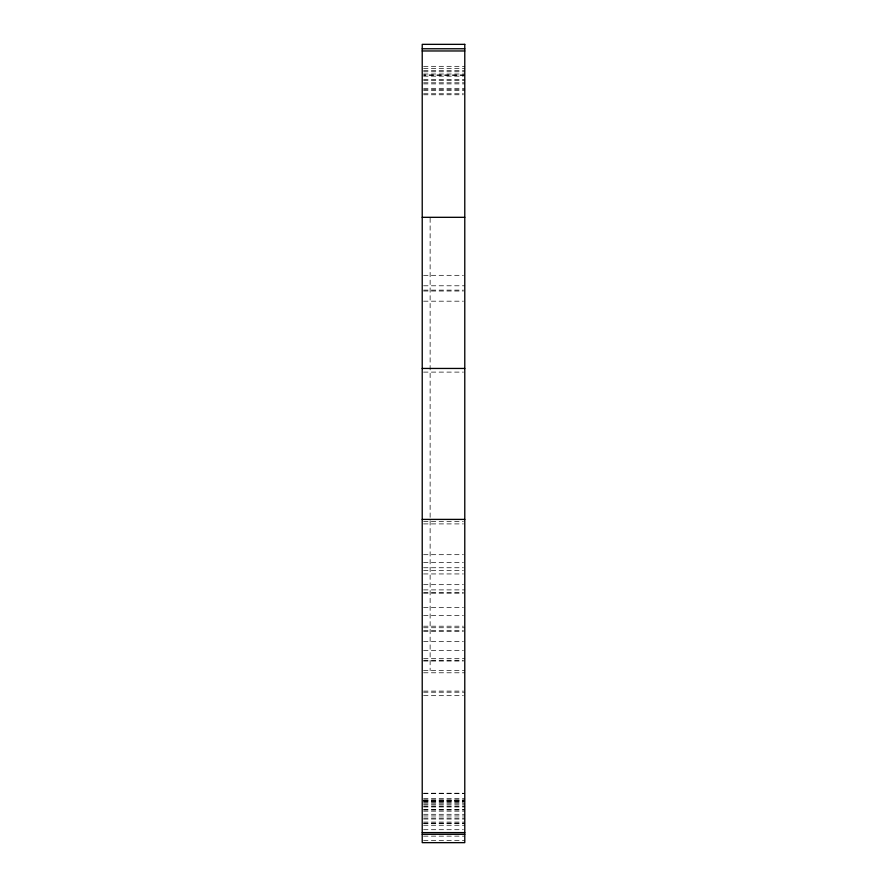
<?xml version="1.0" encoding="UTF-8"?>
<svg xmlns="http://www.w3.org/2000/svg" width="887" height="887" viewBox="0 0 887 887"><rect width="100%" height="100%" fill="white"/><g stroke="black" fill="none" stroke-linecap="round" stroke-linejoin="round"><path stroke-width="0.67" stroke-dasharray="4.43 3.33" d="M423.598 66.325L464.777 66.325M423.598 68.532L464.777 68.532M423.598 70.694L464.777 70.694M423.598 71.769L464.777 71.769M423.598 74.009L464.777 74.009M423.598 76.149L463.402 76.149M423.598 79.475L464.777 79.531M423.598 80.584L464.777 80.54M423.598 82.813L464.777 82.813M423.598 83.888L464.777 83.888M423.598 88.323L464.777 88.323M423.598 89.41L464.777 89.399M423.598 90.507L464.777 90.507M423.598 93.767L463.402 93.767M423.598 94.787L463.402 94.765M423.598 275.325L463.402 275.325M423.598 285.791L464.777 285.791M423.598 290.127L463.402 290.127M423.598 291.014L463.402 291.014M423.598 301.181L463.402 301.181M423.598 372.108L463.402 372.108M423.598 521.412L463.402 521.412M423.598 523.907L463.402 523.907M423.598 554.697L463.402 554.685M423.598 562.524L463.402 562.524M423.598 567.747L463.402 567.747M423.598 570.352L463.402 570.352M423.598 573.944L463.402 573.944M423.598 584.677L463.402 584.677M423.598 589.899L464.777 589.899M423.598 592.516L463.402 592.516M423.598 593.203L463.402 593.203M423.598 607.506L463.402 607.506M423.598 615.356L463.402 615.356M423.598 626.2L463.402 626.2M423.598 627.741L464.777 627.741M423.598 630.358L463.402 630.358M423.598 631.666L463.402 631.666M423.598 641.578L463.402 641.578M423.598 650.581L463.402 650.581M423.598 658.42L464.777 658.42M423.598 660.283L463.402 660.283M423.598 661.026L463.402 661.026M423.542 670.627L464.777 670.627M423.598 672.789L464.777 672.789M423.598 691.106L463.402 691.106M423.598 692.204L464.777 692.204M423.598 695.674L463.402 695.674M423.598 793.222L463.402 793.222M423.598 793.399L464.777 793.477M423.598 798.4L464.777 798.4M423.598 799.996L464.777 799.996M423.598 800.163L464.777 800.163M423.598 800.706L463.402 800.706M423.598 801.172L464.777 801.172M423.598 801.349L464.777 801.382M423.598 802.425L463.402 802.425M423.598 803.888L464.777 803.766M423.598 804.908L464.777 804.908M423.598 806.25L464.777 806.25M423.598 806.97L464.777 806.97M423.598 809.443L464.777 809.443M423.598 809.975L464.777 809.975M423.598 811.161L464.777 811.161M423.598 814.288L464.777 814.288M423.598 815.951L464.777 815.951M423.598 818.08L464.777 818.08M423.598 819.034L464.777 819.034M423.598 822.094L464.777 822.094M423.598 823.169L464.777 823.169M423.598 823.568L464.777 823.568M423.598 825.254L464.777 825.254M423.598 829.711L463.402 829.711M423.598 836.142L464.777 836.142M423.598 840.566L464.777 840.566M430.128 218.036L430.128 670.627M464.777 75.085L423.598 75.085L464.777 75.129"/><path stroke-width="1.33" d="M422.223 48.763L464.777 48.763M422.223 50.969L464.777 50.969M422.223 217.315L464.777 217.315M422.223 368.449L464.777 368.449M422.223 519.394L464.777 519.394M422.223 832.594L464.777 832.594M422.223 834.301L464.777 834.301M464.777 44.35L422.223 44.35L422.223 842.65L464.777 842.65L464.777 44.35"/></g></svg>
